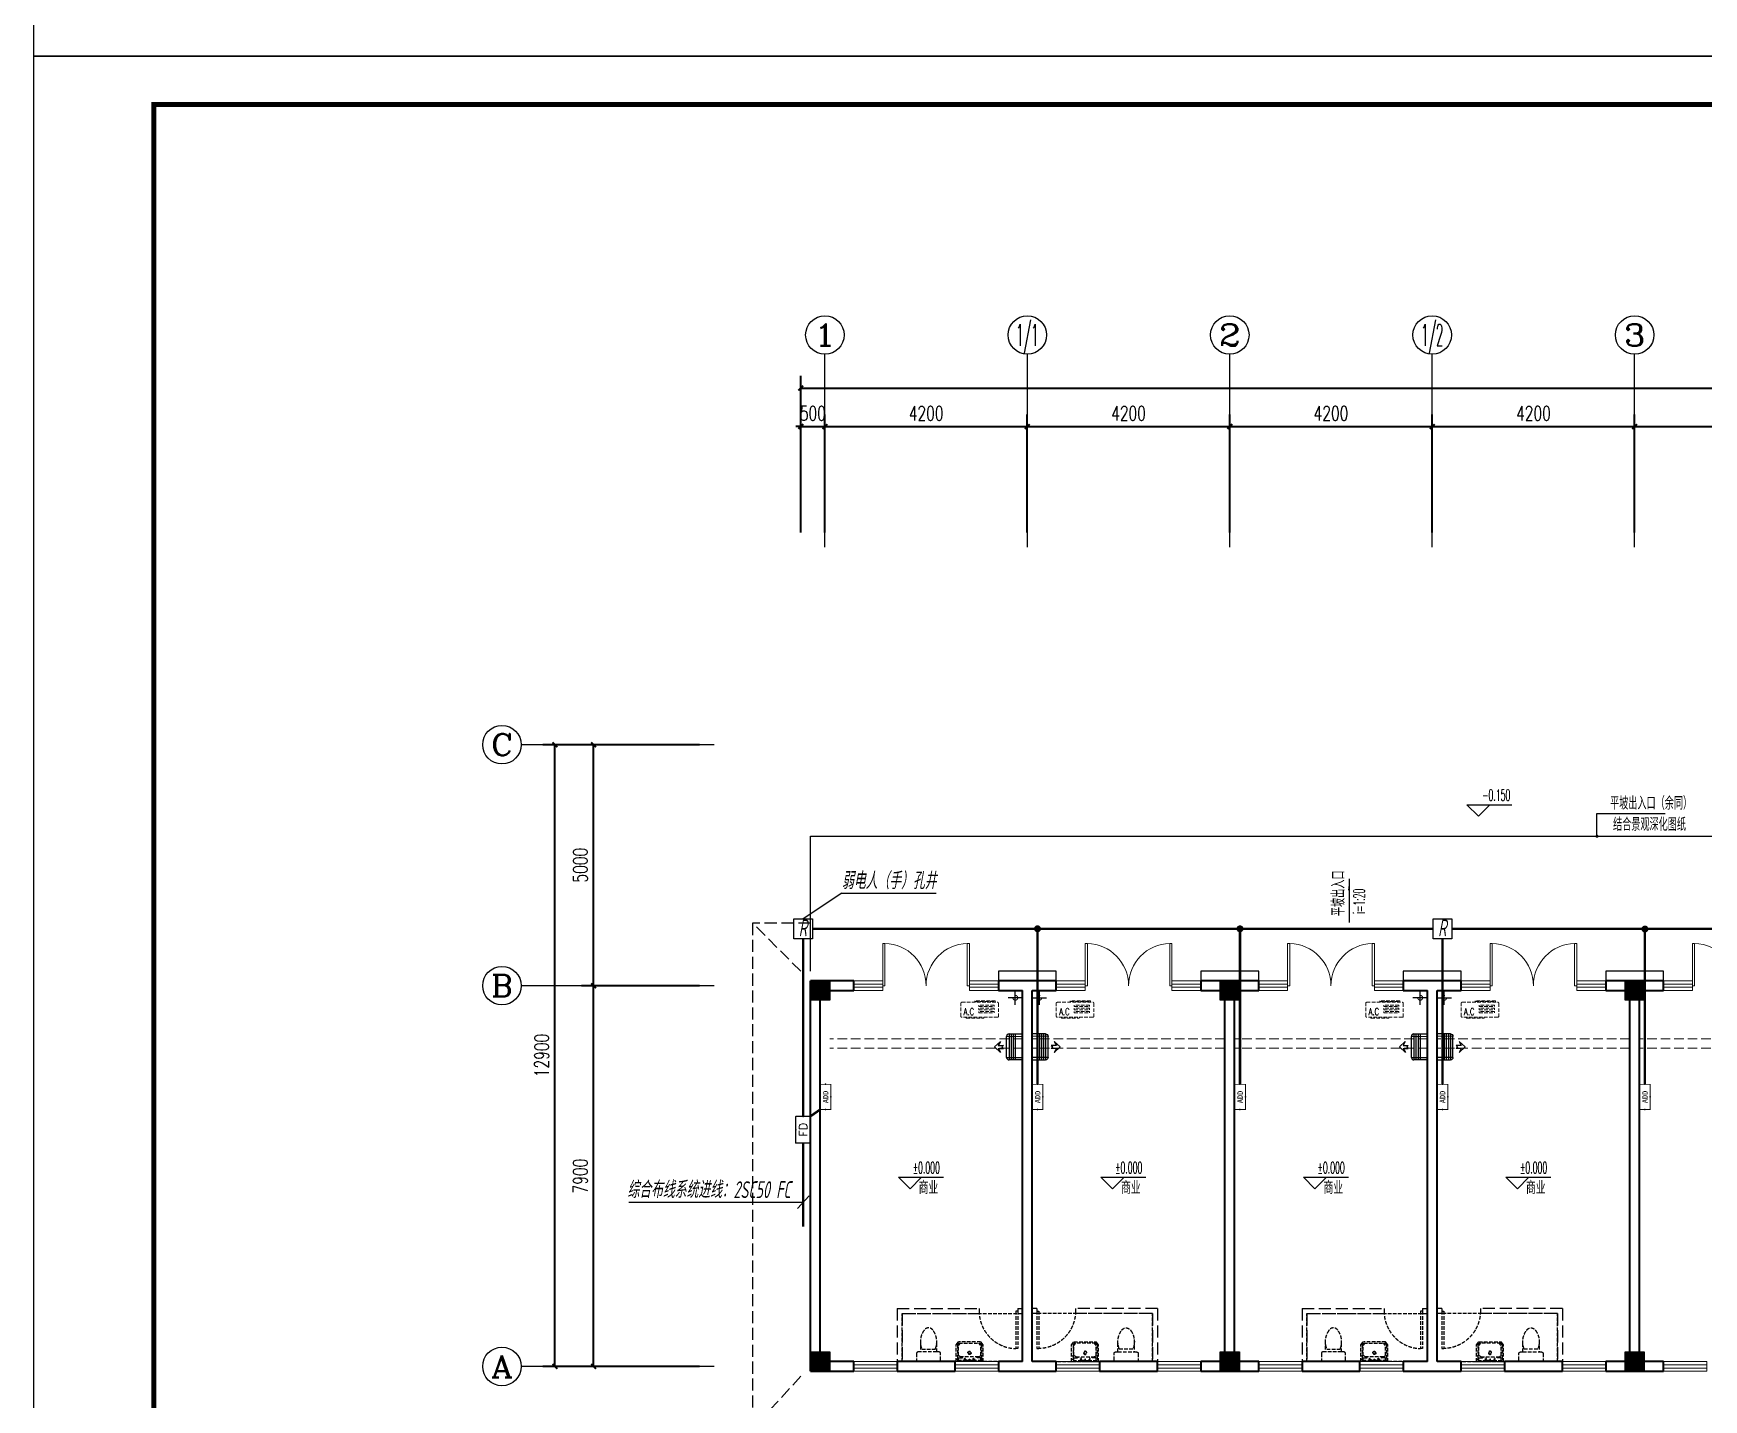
# Model space of a CAD drawing. Extents: x 679383 to 1725648, y -4158549 to 860327.
# Drawn here: x 738895 to 773547, y -2229603 to -2201258 of the extents above; entities that cross this region are included whole.
import ezdxf
from ezdxf.enums import TextEntityAlignment as Align

# ---------------------------------------------------------------- set-up
doc = ezdxf.new("R2010")
doc.units = 0
doc.header["$LTSCALE"] = 1000
doc.header["$MEASUREMENT"] = 0
doc.linetypes.add('__DASH', pattern=[0.35, 0.25, -0.1])
doc.linetypes.add('DASH', pattern=[0.35, 0.25, -0.1])
doc.layers.get('Defpoints').update_dxf_attribs({"color": 8})
for name, color, linetype in [('!!DIM-动力', 7, 'Continuous'), ('!!电气', 1, 'Continuous'), ('00-300mm尺寸保温石材一体板外包', 8, 'Continuous'), ('A-AC', 8, 'Continuous'), ('A-EQPM-MECH', 8, 'Continuous'), ('AXIS', 8, 'Continuous'), ('AXIS_TEXT', 8, 'Continuous'), ('C-AXIS(轴号)', 8, 'Continuous'), ('C-AXIS-T(字)', 8, 'Continuous'), ('DIM-照明', 3, 'Continuous'), ('DIM_ELEV', 8, 'Continuous'), ('DIM_LEAD', 8, 'Continuous'), ('DIM_SYMB', 8, 'Continuous'), ('EQUIP-电视', 3, 'Continuous'), ('EQUIP-箱柜', 3, 'Continuous'), ('PUB_TEXT', 8, 'Continuous'), ('S-COLU-HATCH', 8, 'Continuous'), ('S-COLU-LINE1', 8, 'Continuous'), ('WIRE-控制', 4, 'DASH'), ('卫生间', 8, 'Continuous'), ('图框', 140, 'Continuous'), ('机电标识类', 8, 'Continuous')]:
    doc.layers.add(name, color=color, linetype=linetype)
for name, color, linetype, lineweight in [('WALL', 8, 'Continuous', 40), ('WINDOW', 8, 'Continuous', 15), ('平面-看线', 8, 'Continuous', 15), ('平面-空调预留孔', 8, 'Continuous', 15), ('空调', 8, 'Continuous', 13)]:
    doc.layers.add(name, color=color, linetype=linetype, lineweight=lineweight)
doc.layers.add('审核', color=1, linetype='Continuous', plot=False)
doc.styles.add('_TCH_AXIS', font='COMPLEX', dxfattribs={"bigfont": 'GBCBIG'})
doc.styles.add('_TCH_DIM', font='SIMPLEX.shx', dxfattribs={"width": 0.7, "bigfont": 'GBCBIG.shx'})
doc.styles.add('_TCH_DIM_T3', font='SIMPLEX', dxfattribs={"width": 0.705882, "bigfont": 'GBCBIG'})
doc.styles.add('_TCH_LABEL', font='simhei.ttf')
doc.styles.add('_TEL_DIM', font='SIMPLEX', dxfattribs={"width": 0.8, "height": 3.5, "bigfont": 'HZTXT'})
doc.styles.add('COMPLEX', font='COMPLEX')
doc.styles.add('HZTXT', font='gbeitc.shx', dxfattribs={"width": 0.8, "height": 400, "bigfont": 'hztxt.shx'})
doc.styles.get("Standard").update_dxf_attribs({"font": 'gbenor.shx', "bigfont": 'gbcbig.shx'})
doc.dimstyles.new('_TCH_ARCH&&100', dxfattribs={"dimtxt": 297.5, "dimasz": 100, "dimexe": 250, "dimexo": 300, "dimgap": 126.25, "dimtad": 1, "dimdec": 0, "dimzin": 0, "dimdsep": 46, "dimtxsty": '_TCH_DIM_T3', "dimblk": 'ARCHTICK', "dimcen": 0.09, "dimclrt": 7, "dimazin": 2, "dimtfac": 1, "dimtdec": 0, "dimtix": 1, "dimtmove": 2, "dimatfit": 3, "dimfxl": 1, "dimtolj": 1, "dimtzin": 0, "dimarcsym": 0})

# ---------------------------------------------------------------- blocks, each defined once
blk = doc.blocks.new('jhyrhjytrht')
at = {"layer": '00-300mm尺寸保温石材一体板外包', "ltscale": 3}
blk.add_lwpolyline([(265849, -63775), (264649, -63775), (264649, -63975), (265849, -63975)], close=True, dxfattribs=at)
blk = doc.blocks.new('QER5Y5WE3')
for p, q in [((-194, 188), (-1, 388)), ((72, 389), (-156, 153)), ((360, -17), (-29, 359)), ((389, 14), (0, 389)), ((72, 389), (387, 86)), ((236, 408), (404, 419)), ((326, 383), (236, 408)), ((326, 383), (253, 308)), ((399, 251), (404, 419)), ((194, -188), (-194, 188)), ((292, -73), (-90, 296)), ((321, -43), (-61, 326)), ((387, 86), (159, -151)), ((388, 13), (194, -188)), ((297, 307), (253, 308)), ((299, 264), (297, 307)), ((372, 340), (299, 264)), ((399, 251), (372, 340))]:
    blk.add_line(p, q)
for centre, start, end in [((36, 352), 46.0154, 136.0154), ((351, 49), 316.0154, 46.0154)]:
    blk.add_arc(centre, 51.3, start, end)
blk = doc.blocks.new('GSDFD')
at = {"layer": '机电标识类', "color": 250, "linetype": 'DASH', "ltscale": 400}
for p, q in [((14683726, 6458089), (14684026, 6458089)), ((14683876, 6457939), (14683876, 6458239))]:
    blk.add_line(p, q, dxfattribs=at)
at = {"layer": '空调', "color": 1, "linetype": 'DASH'}
blk.add_circle((14683876, 6458089), 50, dxfattribs=at)
blk = doc.blocks.new('gsergvr')
at = {"layer": '平面-空调预留孔', "linetype": 'DASH', "ltscale": 0.3}
for p, q in [((34075, 17176), (34075, 17166)), ((34085, 17156), (34438, 17156)), ((34448, 17166), (34448, 17176))]:
    blk.add_line(p, q, dxfattribs=at)
blk.add_lwpolyline([(34729, 17176), (33989, 17176, -0.414214), (33969, 17196), (33969, 17466, -0.414214), (33989, 17486), (34729, 17486, -0.414214), (34749, 17466), (34749, 17196, -0.414214)], format="xyb", close=True, dxfattribs=at)
for points in [[(34679, 17515), (34260, 17515), (34260, 17500), (34679, 17500)], [(34658, 17428), (34343, 17428), (34343, 17399), (34658, 17399)], [(34658, 17362), (34343, 17362), (34343, 17333), (34658, 17333)], [(34658, 17296), (34343, 17296), (34343, 17267), (34658, 17267)]]:
    blk.add_lwpolyline(points, close=True, dxfattribs=at)
for centre, start, end in [((34085, 17166), 180, 270), ((34438, 17166), 270, 0)]:
    blk.add_arc(centre, 10, start, end, dxfattribs=at)
at = {"layer": '平面-空调预留孔', "linetype": 'DASH', "ltscale": 0.3, "style": '_TCH_DIM', "width": 0.705882}
blk.add_text('A.C', height=146.9, dxfattribs=at).set_placement((34028, 17216))
blk = doc.blocks.new('1241241')
at = {"layer": '审核', "color": 251, "linetype": '__DASH'}
for p, q in [((1100, 2600), (0, 2600)), ((0, 2500), (0, 2600)), ((1000, 2500), (0, 2500)), ((1000, 2500), (1000, 900)), ((1100, 2600), (1100, 900)), ((1100, 900), (1000, 900)), ((1000, 100), (1000, 100)), ((1100, 100), (1000, 100)), ((1100, 100), (1000, 100)), ((1000, 100), (1000, 0)), ((1100, 100), (1000, 100)), ((1100, 0), (1000, 0)), ((1100, 100), (1100, 100)), ((1100, 100), (1100, 0))]:
    blk.add_line(p, q, dxfattribs=at)
at = {"layer": '审核', "color": 251, "linetype": '__DASH', "ltscale": 0.3}
for p, q in [((0, 2170), (0, 1730)), ((170, 2200), (30, 2200)), ((200, 2119), (200, 2170)), ((200, 1780), (200, 2119)), ((430, 2119), (200, 2119)), ((260, 2089), (260, 1810)), ((200, 1730), (200, 1780)), ((200, 1780), (430, 1780)), ((30, 1700), (170, 1700)), ((0, 1379), (350, 1379)), ((0, 819), (0, 1379)), ((349, 1351), (26, 1351)), ((26, 848), (26, 1351)), ((26, 1331), (79, 1331)), ((26, 1010), (26, 1190)), ((26, 1100), (26, 1010)), ((51, 1379), (51, 1352)), ((79, 1331), (79, 1253)), ((84, 1248), (100, 1248)), ((100, 909), (100, 1289)), ((101, 1291), (127, 1331)), ((123, 1380), (123, 1352)), ((127, 1331), (335, 1331)), ((335, 1331), (381, 1290)), ((381, 1321), (349, 1351)), ((350, 1379), (410, 1329)), ((381, 1321), (381, 878)), ((410, 869), (410, 1329)), ((0, 819), (350, 819)), ((26, 868), (79, 868)), ((349, 848), (26, 848)), ((51, 822), (51, 848)), ((79, 868), (79, 945)), ((84, 950), (100, 950)), ((100, 909), (127, 868)), ((123, 820), (123, 848)), ((127, 868), (335, 868)), ((335, 868), (381, 909)), ((381, 878), (349, 848)), ((350, 819), (410, 869)), ((1100, 900), (1000, 900)), ((270, 100), (270, 140)), ((1050, 140), (270, 140)), ((1050, 100), (270, 100)), ((1100, 100), (1000, 100)), ((1050, 100), (1050, 140))]:
    blk.add_line(p, q, dxfattribs=at)
blk.add_lwpolyline([(1000, 0), (0, 0), (0, 2500), (1000, 2500)], close=True, dxfattribs=at)
for centre, radius in [((44, 1100), 8), ((54, 1190), 15), ((182, 1100), 33.1), ((182, 1100), 24.9), ((56, 1010), 15)]:
    blk.add_circle(centre, radius, dxfattribs=at)
for centre, radius, start, end in [((30, 2170), 30, 90, 180), ((170, 2170), 30, 0, 90), ((413, 1722), 398, 53.3619, 112.5495), ((413, 2177), 398, 247.4505, 306.6381), ((590, 1950), 110, 303.4509, 56.5491), ((30, 1730), 30, 180, 270), ((170, 1730), 30, 270, 0), ((84, 1253), 5, 180, 270), ((105, 1289), 5, 147.2444, 180), ((84, 945), 5, 90, 180), ((1050, 120), 780, 90, 178.5307)]:
    blk.add_arc(centre, radius, start, end, dxfattribs=at)
blk = doc.blocks.new('1243123421321')
at = {"layer": 'S-COLU-HATCH'}
h = blk.add_hatch(color=256, dxfattribs=at)
h.dxf.hatch_style = 1
h.paths.add_polyline_path([(-42600, 8100), (-42200, 8100), (-42200, 7700), (-42600, 7700)])
h = blk.add_hatch(color=256, dxfattribs=at)
h.dxf.hatch_style = 1
h.paths.add_polyline_path([(-34100, 8100), (-33700, 8100), (-33700, 7700), (-34100, 7700)])
h = blk.add_hatch(color=256, dxfattribs=at)
h.dxf.hatch_style = 1
h.paths.add_polyline_path([(-25700, 8100), (-25300, 8100), (-25300, 7700), (-25700, 7700)])
h = blk.add_hatch(color=256, dxfattribs=at)
h.dxf.hatch_style = 1
h.paths.add_polyline_path([(-42600, 400), (-42200, 400), (-42200, 0), (-42600, 0)])
h = blk.add_hatch(color=256, dxfattribs=at)
h.dxf.hatch_style = 1
h.paths.add_polyline_path([(-34100, 400), (-33700, 400), (-33700, 0), (-34100, 0)])
h = blk.add_hatch(color=256, dxfattribs=at)
h.dxf.hatch_style = 1
h.paths.add_polyline_path([(-25700, 400), (-25300, 400), (-25300, 0), (-25700, 0)])
at = {"layer": 'S-COLU-LINE1'}
for points in [[(-42600, 8100), (-42200, 8100), (-42200, 7700), (-42600, 7700)], [(-34100, 8100), (-33700, 8100), (-33700, 7700), (-34100, 7700)], [(-25700, 8100), (-25300, 8100), (-25300, 7700), (-25700, 7700)], [(-42600, 400), (-42200, 400), (-42200, 0), (-42600, 0)], [(-34100, 400), (-33700, 400), (-33700, 0), (-34100, 0)], [(-25700, 400), (-25300, 400), (-25300, 0), (-25700, 0)]]:
    blk.add_lwpolyline(points, close=True, dxfattribs=at)
blk = doc.blocks.new('_ArchTick')
at = {"color": 0, "linetype": 'ByBlock', "const_width": 0.4}
blk.add_lwpolyline([(-0.5, -0.5), (0.5, 0.5)], dxfattribs=at)
blk = doc.blocks.new('*D46')
at = {"layer": 'AXIS', "color": 0, "lineweight": -2, "transparency": 16777216}
for p, q in [((1807172, 1161837), (1807172, 1165087)), ((1849972, 1161837), (1849972, 1165087)), ((1807172, 1164837), (1849972, 1164837))]:
    blk.add_line(p, q, dxfattribs=at)
at = {"layer": 'Defpoints', "color": 0, "transparency": 16777216}
for p in [(1849972, 1164837), (1807172, 1161537), (1849972, 1161537)]:
    blk.add_point(p, dxfattribs=at)
at = {"layer": 'AXIS', "color": 0, "lineweight": -2, "transparency": 16777216, "xscale": 100, "yscale": 100, "zscale": 100, "rotation": 180}
blk.add_blockref('_ArchTick', (1807172, 1164837), dxfattribs=at)
at = {"layer": 'AXIS', "color": 0, "lineweight": -2, "transparency": 16777216, "xscale": 100, "yscale": 100, "zscale": 100}
blk.add_blockref('_ArchTick', (1849972, 1164837), dxfattribs=at)
at = {"layer": 'AXIS', "color": 7, "transparency": 16777216, "insert": (1828572, 1165112), "char_height": 297.5, "attachment_point": 5, "style": '_TCH_DIM_T3'}
blk.add_mtext('\\A1;42800', dxfattribs=at)
blk = doc.blocks.new('*D45')
at = {"layer": 'AXIS', "color": 0, "lineweight": -2, "transparency": 16777216}
for p, q in [((1807172, 1164037), (1807072, 1164037)), ((1807172, 1161837), (1807172, 1164287)), ((1807172, 1164037), (1807672, 1164037)), ((1807672, 1161837), (1807672, 1164287)), ((1807672, 1164037), (1807772, 1164037))]:
    blk.add_line(p, q, dxfattribs=at)
at = {"layer": 'Defpoints', "color": 0, "transparency": 16777216}
for p in [(1807672, 1164037), (1807172, 1161537), (1807672, 1161537)]:
    blk.add_point(p, dxfattribs=at)
at = {"layer": 'AXIS', "color": 0, "lineweight": -2, "transparency": 16777216, "xscale": 100, "yscale": 100, "zscale": 100}
blk.add_blockref('_ArchTick', (1807172, 1164037), dxfattribs=at)
at = {"layer": 'AXIS', "color": 0, "lineweight": -2, "transparency": 16777216, "xscale": 100, "yscale": 100, "zscale": 100, "rotation": 180}
blk.add_blockref('_ArchTick', (1807672, 1164037), dxfattribs=at)
at = {"layer": 'AXIS', "color": 7, "transparency": 16777216, "insert": (1807422, 1164312), "char_height": 297.5, "attachment_point": 5, "style": '_TCH_DIM_T3'}
blk.add_mtext('\\A1;500', dxfattribs=at)
blk = doc.blocks.new('*D44')
at = {"layer": 'AXIS', "color": 0, "lineweight": -2, "transparency": 16777216}
for p, q in [((1807672, 1161837), (1807672, 1164287)), ((1807672, 1164037), (1811872, 1164037)), ((1811872, 1161837), (1811872, 1164287))]:
    blk.add_line(p, q, dxfattribs=at)
at = {"layer": 'Defpoints', "color": 0, "transparency": 16777216}
for p in [(1811872, 1164037), (1807672, 1161537), (1811872, 1161537)]:
    blk.add_point(p, dxfattribs=at)
at = {"layer": 'AXIS', "color": 0, "lineweight": -2, "transparency": 16777216, "xscale": 100, "yscale": 100, "zscale": 100, "rotation": 180}
blk.add_blockref('_ArchTick', (1807672, 1164037), dxfattribs=at)
at = {"layer": 'AXIS', "color": 0, "lineweight": -2, "transparency": 16777216, "xscale": 100, "yscale": 100, "zscale": 100}
blk.add_blockref('_ArchTick', (1811872, 1164037), dxfattribs=at)
at = {"layer": 'AXIS', "color": 7, "transparency": 16777216, "insert": (1809772, 1164312), "char_height": 297.5, "attachment_point": 5, "style": '_TCH_DIM_T3'}
blk.add_mtext('\\A1;4200', dxfattribs=at)
blk = doc.blocks.new('*D43')
at = {"layer": 'AXIS', "color": 0, "lineweight": -2, "transparency": 16777216}
for p, q in [((1811872, 1161837), (1811872, 1164287)), ((1811872, 1164037), (1816072, 1164037)), ((1816072, 1161837), (1816072, 1164287))]:
    blk.add_line(p, q, dxfattribs=at)
at = {"layer": 'Defpoints', "color": 0, "transparency": 16777216}
for p in [(1816072, 1164037), (1811872, 1161537), (1816072, 1161537)]:
    blk.add_point(p, dxfattribs=at)
at = {"layer": 'AXIS', "color": 0, "lineweight": -2, "transparency": 16777216, "xscale": 100, "yscale": 100, "zscale": 100, "rotation": 180}
blk.add_blockref('_ArchTick', (1811872, 1164037), dxfattribs=at)
at = {"layer": 'AXIS', "color": 0, "lineweight": -2, "transparency": 16777216, "xscale": 100, "yscale": 100, "zscale": 100}
blk.add_blockref('_ArchTick', (1816072, 1164037), dxfattribs=at)
at = {"layer": 'AXIS', "color": 7, "transparency": 16777216, "insert": (1813972, 1164312), "char_height": 297.5, "attachment_point": 5, "style": '_TCH_DIM_T3'}
blk.add_mtext('\\A1;4200', dxfattribs=at)
blk = doc.blocks.new('*D42')
at = {"layer": 'AXIS', "color": 0, "lineweight": -2, "transparency": 16777216}
for p, q in [((1816072, 1161837), (1816072, 1164287)), ((1816072, 1164037), (1820272, 1164037)), ((1820272, 1161837), (1820272, 1164287))]:
    blk.add_line(p, q, dxfattribs=at)
at = {"layer": 'Defpoints', "color": 0, "transparency": 16777216}
for p in [(1820272, 1164037), (1816072, 1161537), (1820272, 1161537)]:
    blk.add_point(p, dxfattribs=at)
at = {"layer": 'AXIS', "color": 0, "lineweight": -2, "transparency": 16777216, "xscale": 100, "yscale": 100, "zscale": 100, "rotation": 180}
blk.add_blockref('_ArchTick', (1816072, 1164037), dxfattribs=at)
at = {"layer": 'AXIS', "color": 0, "lineweight": -2, "transparency": 16777216, "xscale": 100, "yscale": 100, "zscale": 100}
blk.add_blockref('_ArchTick', (1820272, 1164037), dxfattribs=at)
at = {"layer": 'AXIS', "color": 7, "transparency": 16777216, "insert": (1818172, 1164312), "char_height": 297.5, "attachment_point": 5, "style": '_TCH_DIM_T3'}
blk.add_mtext('\\A1;4200', dxfattribs=at)
blk = doc.blocks.new('*D41')
at = {"layer": 'AXIS', "color": 0, "lineweight": -2, "transparency": 16777216}
for p, q in [((1820272, 1161837), (1820272, 1164287)), ((1820272, 1164037), (1824472, 1164037)), ((1824472, 1161837), (1824472, 1164287))]:
    blk.add_line(p, q, dxfattribs=at)
at = {"layer": 'Defpoints', "color": 0, "transparency": 16777216}
for p in [(1824472, 1164037), (1820272, 1161537), (1824472, 1161537)]:
    blk.add_point(p, dxfattribs=at)
at = {"layer": 'AXIS', "color": 0, "lineweight": -2, "transparency": 16777216, "xscale": 100, "yscale": 100, "zscale": 100, "rotation": 180}
blk.add_blockref('_ArchTick', (1820272, 1164037), dxfattribs=at)
at = {"layer": 'AXIS', "color": 0, "lineweight": -2, "transparency": 16777216, "xscale": 100, "yscale": 100, "zscale": 100}
blk.add_blockref('_ArchTick', (1824472, 1164037), dxfattribs=at)
at = {"layer": 'AXIS', "color": 7, "transparency": 16777216, "insert": (1822372, 1164312), "char_height": 297.5, "attachment_point": 5, "style": '_TCH_DIM_T3'}
blk.add_mtext('\\A1;4200', dxfattribs=at)
blk = doc.blocks.new('*D40')
at = {"layer": 'AXIS', "color": 0, "lineweight": -2, "transparency": 16777216}
for p, q in [((1824472, 1161837), (1824472, 1164287)), ((1824472, 1164037), (1828672, 1164037)), ((1828672, 1161837), (1828672, 1164287))]:
    blk.add_line(p, q, dxfattribs=at)
at = {"layer": 'Defpoints', "color": 0, "transparency": 16777216}
for p in [(1828672, 1164037), (1824472, 1161537), (1828672, 1161537)]:
    blk.add_point(p, dxfattribs=at)
at = {"layer": 'AXIS', "color": 0, "lineweight": -2, "transparency": 16777216, "xscale": 100, "yscale": 100, "zscale": 100, "rotation": 180}
blk.add_blockref('_ArchTick', (1824472, 1164037), dxfattribs=at)
at = {"layer": 'AXIS', "color": 0, "lineweight": -2, "transparency": 16777216, "xscale": 100, "yscale": 100, "zscale": 100}
blk.add_blockref('_ArchTick', (1828672, 1164037), dxfattribs=at)
at = {"layer": 'AXIS', "color": 7, "transparency": 16777216, "insert": (1826572, 1164312), "char_height": 297.5, "attachment_point": 5, "style": '_TCH_DIM_T3'}
blk.add_mtext('\\A1;4200', dxfattribs=at)
blk = doc.blocks.new('*D17')
at = {"layer": 'AXIS', "color": 0, "lineweight": -2, "transparency": 16777216}
for p, q in [((1805072, 1157437), (1801822, 1157437)), ((1802072, 1144537), (1802072, 1157437)), ((1805072, 1144537), (1801822, 1144537))]:
    blk.add_line(p, q, dxfattribs=at)
at = {"layer": 'Defpoints', "color": 0, "transparency": 16777216}
for p in [(1802072, 1157437), (1805372, 1157437), (1805372, 1144537)]:
    blk.add_point(p, dxfattribs=at)
at = {"layer": 'AXIS', "color": 0, "lineweight": -2, "transparency": 16777216, "xscale": 100, "yscale": 100, "zscale": 100}
for p, rotation in [((1802072, 1157437), 90), ((1802072, 1144537), 270)]:
    blk.add_blockref('_ArchTick', p, dxfattribs=dict(at, rotation=rotation))
at = {"layer": 'AXIS', "color": 7, "transparency": 16777216, "insert": (1801797, 1150987), "char_height": 297.5, "attachment_point": 5, "rotation": 90, "style": '_TCH_DIM_T3'}
blk.add_mtext('\\A1;12900', dxfattribs=at)
blk = doc.blocks.new('*D16')
at = {"layer": 'AXIS', "color": 0, "lineweight": -2, "transparency": 16777216}
for p, q in [((1805072, 1157437), (1802622, 1157437)), ((1802872, 1152437), (1802872, 1157437)), ((1805072, 1152437), (1802622, 1152437))]:
    blk.add_line(p, q, dxfattribs=at)
at = {"layer": 'Defpoints', "color": 0, "transparency": 16777216}
for p in [(1802872, 1157437), (1805372, 1157437), (1805372, 1152437)]:
    blk.add_point(p, dxfattribs=at)
at = {"layer": 'AXIS', "color": 0, "lineweight": -2, "transparency": 16777216, "xscale": 100, "yscale": 100, "zscale": 100}
for p, rotation in [((1802872, 1157437), 90), ((1802872, 1152437), 270)]:
    blk.add_blockref('_ArchTick', p, dxfattribs=dict(at, rotation=rotation))
at = {"layer": 'AXIS', "color": 7, "transparency": 16777216, "insert": (1802597, 1154937), "char_height": 297.5, "attachment_point": 5, "rotation": 90, "style": '_TCH_DIM_T3'}
blk.add_mtext('\\A1;5000', dxfattribs=at)
blk = doc.blocks.new('*D15')
at = {"layer": 'AXIS', "color": 0, "lineweight": -2, "transparency": 16777216}
for p, q in [((1805072, 1152437), (1802622, 1152437)), ((1802872, 1144537), (1802872, 1152437)), ((1805072, 1144537), (1802622, 1144537))]:
    blk.add_line(p, q, dxfattribs=at)
at = {"layer": 'Defpoints', "color": 0, "transparency": 16777216}
for p in [(1802872, 1152437), (1805372, 1152437), (1805372, 1144537)]:
    blk.add_point(p, dxfattribs=at)
at = {"layer": 'AXIS', "color": 0, "lineweight": -2, "transparency": 16777216, "xscale": 100, "yscale": 100, "zscale": 100}
for p, rotation in [((1802872, 1152437), 90), ((1802872, 1144537), 270)]:
    blk.add_blockref('_ArchTick', p, dxfattribs=dict(at, rotation=rotation))
at = {"layer": 'AXIS', "color": 7, "transparency": 16777216, "insert": (1802597, 1148487), "char_height": 297.5, "attachment_point": 5, "rotation": 90, "style": '_TCH_DIM_T3'}
blk.add_mtext('\\A1;7900', dxfattribs=at)
blk = doc.blocks.new('$DorLib2D$00000002')
for p, q in [((-0.5, 0), (-0.5, 0.4875)), ((-0.475, 0.4875), (-0.5, 0.4875)), ((-0.475, 0), (-0.475, 0.4875)), ((0.475, 0), (0.475, 0.4875)), ((0.475, 0.4875), (0.5, 0.4875)), ((0.5, 0), (0.5, 0.4875)), ((-0.5, 0), (-0.475, 0)), ((0.5, 0), (0.475, 0))]:
    blk.add_line(p, q)
at = {"lineweight": 13}
for centre, start, end in [((-0.4875, 0), 0, 88.53072), ((0.4875, 0), 91.46928, 180)]:
    blk.add_arc(centre, 0.4875, start, end, dxfattribs=at)
blk = doc.blocks.new('$WINLIB2D$00000001')
at = {"color": 0}
for points in [[(-0.5, 0.5), (-0.5, -0.5)], [(-0.5, 0.5), (0.5, 0.5)], [(0.5, -0.5), (0.5, 0.5)], [(0.5, 0.167), (-0.5, 0.167)], [(0.5, -0.167), (-0.5, -0.167)], [(-0.5, -0.5), (0.5, -0.5)]]:
    blk.add_lwpolyline(points, dxfattribs=at)
blk = doc.blocks.new('_AXISO')
blk.add_circle((0, 0), 0.5)
at = {"layer": 'AXIS_TEXT', "style": 'COMPLEX', "width": 1.041667}
blk.add_attdef('A', text='', height=0.56, dxfattribs=at).set_placement((-0.25, -0.28), (0.25, -0.28), align=Align.FIT)
blk = doc.blocks.new('$equip$00003033')
for p, q in [((0.65, 0.7), (-0.65, 0.7)), ((-0.65, 0.7), (-0.65, 0)), ((-0.65, 0), (0.65, 0)), ((0.65, 0.7), (0.65, 0))]:
    blk.add_line(p, q)
at = {"const_width": 0.05}
blk.add_lwpolyline([(-0.65, 0.7), (-0.65, 0), (0.65, 0), (0.65, 0.7), (-0.65, 0.7), (-0.65, 0)], dxfattribs=at)
for p in [(-0.65, 0.35), (0, 0.7), (0, 0), (0.65, 0.35)]:
    blk.add_point(p)
at = {"color": 7, "style": '_TEL_DIM'}
blk.add_attdef('$TEXT$', text='', height=0.4, dxfattribs=at).set_placement((0, 0.35), align=Align.MIDDLE_CENTER)
at = {"color": 7, "style": '_TEL_DIM', "flags": 1}
for tag in ['A', 'REMARK']:
    blk.add_attdef(tag, text='', height=0.00002, dxfattribs=at).set_placement((0, 0), align=Align.MIDDLE_CENTER)
blk = doc.blocks.new('SDFSDFSA')
at = {"layer": '!!DIM-动力'}
blk.add_lwpolyline([(1949261, 552834), (1949647, 552803), (1949614, 552393), (1949228, 552424)], close=True, dxfattribs=at)
at = {"layer": 'DIM-照明', "style": 'HZTXT', "width": 0.7}
blk.add_text('R', height=350, rotation=355.0634, dxfattribs=at).set_placement((1949335, 552466, 960))
blk = doc.blocks.new('$equip_U$00000380(Hz-PC)')
at = {"const_width": 0.06}
blk.add_lwpolyline([(-0.82, 0.7), (0.82, 0.7), (0.82, 0), (-0.82, 0)], close=True, dxfattribs=at)
for p in [(-0.82, 0.35), (0, 0.7), (0, 0), (0.82, 0.35)]:
    blk.add_point(p)
at = {"color": 7, "style": '_TCH_LABEL'}
blk.add_attdef('$TEXT$', text='', height=0.36, dxfattribs=at).set_placement((0, 0.34), align=Align.MIDDLE_CENTER)
at = {"color": 7, "style": '_TEL_DIM', "flags": 1}
blk.add_attdef('A', text='', height=0.00002, dxfattribs=at).set_placement((0, 0), align=Align.MIDDLE_CENTER)
blk = doc.blocks.new('SADFASDGHH')
at = {"layer": 'DIM_SYMB'}
blk.add_hatch(color=8, dxfattribs=at).paths.add_polyline_path([(1818556.9, 1154657), (1818556.9, 1154417), (1818524.9, 1154417)])
at = {"layer": '00-300mm尺寸保温石材一体板外包', "color": 8, "ltscale": 3, "const_width": 0.001}
for points in [[(1808272.2, 1152536.9), (1808272.2, 1152736.9), (1807172.2, 1152736.9), (1807172.2, 1151536.9), (1807372.2, 1151536.9)], [(1807272.2, 1145536.9), (1807272.2, 1151536.9)], [(1808272.2, 1144436.9), (1808272.2, 1144336.9), (1807172.2, 1144336.9), (1807172.2, 1145536.9), (1807372.2, 1145536.9)], [(1809172.2, 1144436.9), (1809172.2, 1144336.9), (1810372.2, 1144336.9), (1810372.2, 1144436.9)], [(1811272.2, 1144436.9), (1811272.2, 1144336.9), (1812472.2, 1144336.9), (1812472.2, 1144436.9)], [(1813372.2, 1144436.9), (1813372.2, 1144336.9), (1814572.2, 1144336.9), (1814572.2, 1144436.9)], [(1815472.2, 1144436.9), (1815472.2, 1144336.9), (1816672.2, 1144336.9), (1816672.2, 1144436.9)], [(1817572.2, 1144436.9), (1817572.2, 1144336.9), (1818772.2, 1144336.9), (1818772.2, 1144436.9)], [(1819672.2, 1144436.9), (1819672.2, 1144336.9), (1820872.2, 1144336.9), (1820872.2, 1144436.9)], [(1821772.2, 1144436.9), (1821772.2, 1144336.9), (1822972.2, 1144336.9), (1822972.2, 1144436.9)], [(1823872.2, 1144436.9), (1823872.2, 1144336.9), (1825072.2, 1144336.9), (1825072.2, 1144436.9)]]:
    blk.add_lwpolyline(points, dxfattribs=at)
at = {"layer": 'A-EQPM-MECH', "color": 8}
blk.add_lwpolyline([(1807372.2, 1152736.9), (1807372.2, 1155536.9), (1829572.2, 1155536.9), (1829572.2, 1160536.9), (1849972.2, 1160536.9), (1849972.2, 1157736.9)], dxfattribs=at)
at = {"layer": 'C-AXIS(轴号)', "color": 8}
for p, q in [((1807672.2, 1161536.9), (1807672.2, 1165536.9)), ((1811872.2, 1161536.9), (1811872.2, 1165536.9)), ((1816072.2, 1161536.9), (1816072.2, 1165536.9)), ((1820272.2, 1161536.9), (1820272.2, 1165536.9)), ((1824472.2, 1161536.9), (1824472.2, 1165536.9)), ((1805372.2, 1157436.9), (1801372.2, 1157436.9)), ((1805372.2, 1152436.9), (1801372.2, 1152436.9)), ((1805372.2, 1144536.9), (1801372.2, 1144536.9))]:
    blk.add_line(p, q, dxfattribs=at)
at = {"layer": 'DIM_ELEV', "color": 8}
for p, q in [((1821230.8, 1155950.9), (1820990.8, 1156190.9)), ((1820990.8, 1156190.9), (1821926.1, 1156190.9)), ((1821230.8, 1155950.9), (1821470.8, 1156190.9)), ((1809438.5, 1148222.6), (1809198.5, 1148462.6)), ((1809198.5, 1148462.6), (1810133.8, 1148462.6)), ((1809438.5, 1148222.6), (1809678.5, 1148462.6)), ((1813638.5, 1148222.6), (1813398.5, 1148462.6)), ((1813398.5, 1148462.6), (1814333.8, 1148462.6)), ((1813638.5, 1148222.6), (1813878.5, 1148462.6)), ((1817838.5, 1148222.6), (1817598.5, 1148462.6)), ((1817598.5, 1148462.6), (1818533.8, 1148462.6)), ((1817838.5, 1148222.6), (1818078.5, 1148462.6)), ((1822038.5, 1148222.6), (1821798.5, 1148462.6)), ((1821798.5, 1148462.6), (1822733.8, 1148462.6)), ((1822038.5, 1148222.6), (1822278.5, 1148462.6))]:
    blk.add_line(p, q, dxfattribs=at)
at = {"layer": 'DIM_LEAD', "color": 8}
for p, q in [((1823689.6, 1155536.9), (1823689.6, 1156009)), ((1823689.6, 1155536.9), (1823689.6, 1156009)), ((1823689.6, 1155536.9), (1823689.6, 1156009)), ((1823689.6, 1155536.9), (1823689.6, 1156009)), ((1823689.6, 1156009), (1825102.5, 1156009))]:
    blk.add_line(p, q, dxfattribs=at)
at = {"layer": 'DIM_LEAD', "color": 8, "const_width": 32}
blk.add_lwpolyline([(1823689.6, 1155520.9, 1), (1823689.6, 1155552.9, 1)], format="xyb", close=True, dxfattribs=at)
blk.add_lwpolyline([(1823689.6, 1155520.9, 1), (1823689.6, 1155552.9, 1)], format="xyb", close=True, dxfattribs=at)
blk.add_lwpolyline([(1823689.6, 1155520.9, 1), (1823689.6, 1155552.9, 1)], format="xyb", close=True, dxfattribs=at)
blk.add_lwpolyline([(1823689.6, 1155520.9, 1), (1823689.6, 1155552.9, 1)], format="xyb", close=True, dxfattribs=at)
at = {"layer": 'DIM_SYMB', "color": 8}
blk.add_lwpolyline([(1818556.9, 1153748.8), (1818556.9, 1154657)], dxfattribs=at)
at = {"layer": 'WALL', "color": 8}
for p, q in [((1807372.2, 1144436.9), (1807372.2, 1152536.9)), ((1808272.2, 1152536.9), (1807372.2, 1152536.9)), ((1808272.2, 1152336.9), (1808272.2, 1152536.9)), ((1811872.2, 1152536.9), (1811272.2, 1152536.9)), ((1811272.2, 1152536.9), (1811272.2, 1152336.9)), ((1812472.2, 1152536.9), (1811872.2, 1152536.9)), ((1812472.2, 1152336.9), (1812472.2, 1152536.9)), ((1816072.2, 1152536.9), (1815472.2, 1152536.9)), ((1815472.2, 1152536.9), (1815472.2, 1152336.9)), ((1816672.2, 1152536.9), (1816072.2, 1152536.9)), ((1816672.2, 1152336.9), (1816672.2, 1152536.9)), ((1820272.2, 1152536.9), (1819672.2, 1152536.9)), ((1819672.2, 1152536.9), (1819672.2, 1152336.9)), ((1820872.2, 1152536.9), (1820272.2, 1152536.9)), ((1820872.2, 1152336.9), (1820872.2, 1152536.9)), ((1824472.2, 1152536.9), (1823872.2, 1152536.9)), ((1823872.2, 1152536.9), (1823872.2, 1152336.9)), ((1825072.2, 1152536.9), (1824472.2, 1152536.9)), ((1825072.2, 1152336.9), (1825072.2, 1152536.9)), ((1807572.2, 1144636.9), (1807572.2, 1152336.9)), ((1807572.2, 1152336.9), (1808272.2, 1152336.9)), ((1811272.2, 1152336.9), (1811772.2, 1152336.9)), ((1811772.2, 1144636.9), (1811772.2, 1152336.9)), ((1811972.2, 1144636.9), (1811972.2, 1152336.9)), ((1811972.2, 1152336.9), (1812472.2, 1152336.9)), ((1815472.2, 1152336.9), (1815972.2, 1152336.9)), ((1815972.2, 1144636.9), (1815972.2, 1152336.9)), ((1816172.2, 1144636.9), (1816172.2, 1152336.9)), ((1816172.2, 1152336.9), (1816672.2, 1152336.9)), ((1819672.2, 1152336.9), (1820172.2, 1152336.9)), ((1820172.2, 1144636.9), (1820172.2, 1152336.9)), ((1820372.2, 1144636.9), (1820372.2, 1152336.9)), ((1820372.2, 1152336.9), (1820872.2, 1152336.9)), ((1823872.2, 1152336.9), (1824372.2, 1152336.9)), ((1824372.2, 1144636.9), (1824372.2, 1152336.9)), ((1824572.2, 1144636.9), (1824572.2, 1152336.9)), ((1824572.2, 1152336.9), (1825072.2, 1152336.9)), ((1808272.2, 1144636.9), (1807572.2, 1144636.9)), ((1808272.2, 1144436.9), (1808272.2, 1144636.9)), ((1810372.2, 1144636.9), (1809172.2, 1144636.9)), ((1809172.2, 1144636.9), (1809172.2, 1144436.9)), ((1810372.2, 1144436.9), (1810372.2, 1144636.9)), ((1811772.2, 1144636.9), (1811272.2, 1144636.9)), ((1811272.2, 1144636.9), (1811272.2, 1144436.9)), ((1812472.2, 1144636.9), (1811972.2, 1144636.9)), ((1812472.2, 1144436.9), (1812472.2, 1144636.9)), ((1814572.2, 1144636.9), (1813372.2, 1144636.9)), ((1813372.2, 1144636.9), (1813372.2, 1144436.9)), ((1814572.2, 1144436.9), (1814572.2, 1144636.9)), ((1815972.2, 1144636.9), (1815472.2, 1144636.9)), ((1815472.2, 1144636.9), (1815472.2, 1144436.9)), ((1816672.2, 1144636.9), (1816172.2, 1144636.9)), ((1816672.2, 1144436.9), (1816672.2, 1144636.9)), ((1818772.2, 1144636.9), (1817572.2, 1144636.9)), ((1817572.2, 1144636.9), (1817572.2, 1144436.9)), ((1818772.2, 1144436.9), (1818772.2, 1144636.9)), ((1820172.2, 1144636.9), (1819672.2, 1144636.9)), ((1819672.2, 1144636.9), (1819672.2, 1144436.9)), ((1820872.2, 1144636.9), (1820372.2, 1144636.9)), ((1820872.2, 1144436.9), (1820872.2, 1144636.9)), ((1822972.2, 1144636.9), (1821772.2, 1144636.9)), ((1821772.2, 1144636.9), (1821772.2, 1144436.9)), ((1822972.2, 1144436.9), (1822972.2, 1144636.9)), ((1824372.2, 1144636.9), (1823872.2, 1144636.9)), ((1823872.2, 1144636.9), (1823872.2, 1144436.9)), ((1825072.2, 1144636.9), (1824572.2, 1144636.9)), ((1825072.2, 1144436.9), (1825072.2, 1144636.9)), ((1807372.2, 1144436.9), (1808272.2, 1144436.9)), ((1809172.2, 1144436.9), (1810372.2, 1144436.9)), ((1811272.2, 1144436.9), (1811872.2, 1144436.9)), ((1811872.2, 1144436.9), (1812472.2, 1144436.9)), ((1813372.2, 1144436.9), (1814572.2, 1144436.9)), ((1815472.2, 1144436.9), (1816072.2, 1144436.9)), ((1816072.2, 1144436.9), (1816672.2, 1144436.9)), ((1817572.2, 1144436.9), (1818772.2, 1144436.9)), ((1819672.2, 1144436.9), (1820272.2, 1144436.9)), ((1820272.2, 1144436.9), (1820872.2, 1144436.9)), ((1821772.2, 1144436.9), (1822972.2, 1144436.9)), ((1823872.2, 1144436.9), (1824472.2, 1144436.9)), ((1824472.2, 1144436.9), (1825072.2, 1144436.9))]:
    blk.add_line(p, q, dxfattribs=at)
at = {"layer": '卫生间', "color": 8, "linetype": 'DASH'}
for points in [[(1807372.2, 1153736.9), (1806172.2, 1153736.9), (1806172.2, 1143236.9), (1851172.2, 1143236.9), (1851172.2, 1158736.9), (1849972.2, 1158736.9)], [(1807172.2, 1152736.9), (1806172.2, 1153736.9)], [(1807172.2, 1144336.9), (1806172.2, 1143236.9)]]:
    blk.add_lwpolyline(points, dxfattribs=at)
at = {"layer": '平面-看线', "color": 8, "linetype": 'DASH', "ltscale": 0.8}
for points in [[(1811772.2, 1151337.4), (1807772.2, 1151337.4)], [(1811772.2, 1151137.4), (1807772.2, 1151137.4)], [(1815972.2, 1151337.4), (1811972.2, 1151337.4)], [(1815972.2, 1151137.4), (1811972.2, 1151137.4)], [(1820172.2, 1151337.4), (1816172.2, 1151337.4)], [(1820172.2, 1151137.4), (1816172.2, 1151137.4)], [(1824372.2, 1151337.4), (1820372.2, 1151337.4)], [(1824372.2, 1151137.4), (1820372.2, 1151137.4)], [(1828572.2, 1151337.4), (1824572.2, 1151337.4)], [(1828572.2, 1151137.4), (1824572.2, 1151137.4)]]:
    blk.add_lwpolyline(points, dxfattribs=at)
at = {"color": 8, "xscale": -1}
for p in [(16495498.9, -5305903), (16503898.9, -5305903)]:
    blk.add_blockref('GSDFD', p, dxfattribs=at)
at = {"color": 8}
for p in [(-12871754.4, -5305903), (-12863354.4, -5305903)]:
    blk.add_blockref('GSDFD', p, dxfattribs=at)
at = {"color": 8, "rotation": 90}
for p in [(1811772.2, 1144636.9), (1820172.2, 1144636.9)]:
    blk.add_blockref('1241241', p, dxfattribs=at)
at = {"color": 8, "xscale": -1, "rotation": 269.9999999999409}
for p in [(1811972.2, 1144636.9), (1820372.2, 1144636.9)]:
    blk.add_blockref('1241241', p, dxfattribs=at)
at = {"layer": '00-300mm尺寸保温石材一体板外包', "color": 8}
for p in [(1546623.5, 1216512.1), (1550823.5, 1216512.1), (1555023.5, 1216512.1), (1559223.5, 1216512.1)]:
    blk.add_blockref('jhyrhjytrht', p, dxfattribs=at)
at = {"layer": 'A-AC', "color": 8, "linetype": 'ByBlock', "rotation": 133.9846063388433}
for p in [(1811772.2, 1151166.9), (1820172.2, 1151166.9)]:
    blk.add_blockref('QER5Y5WE3', p, dxfattribs=at)
at = {"layer": 'A-AC', "color": 8, "linetype": 'ByBlock', "xscale": -1, "rotation": 226.0153936611567}
for p in [(1811972.2, 1151166.9), (1820372.2, 1151166.9)]:
    blk.add_blockref('QER5Y5WE3', p, dxfattribs=at)
at = {"layer": 'C-AXIS(轴号)', "color": 8}
ref = blk.add_blockref('_AXISO', (1807672.2, 1165936.9), dxfattribs=dict(at, xscale=800, yscale=800, zscale=800))
ref.add_attrib('A', '1', dxfattribs={"layer": 'C-AXIS-T(字)', "height": 452.5, "style": '_TCH_AXIS', "width": 2.333333}).set_placement((1807446, 1165710.6), (1807898.5, 1165710.6), align=Align.FIT)
ref = blk.add_blockref('_AXISO', (1811872.2, 1165936.9), dxfattribs=dict(at, xscale=800, yscale=800, zscale=800))
ref.add_attrib('A', '1/1', dxfattribs={"layer": 'C-AXIS-T(字)', "height": 452.55, "style": '_TCH_AXIS', "width": 0.456522}).set_placement((1811646, 1165710.6), (1812098.5, 1165710.6), align=Align.FIT)
ref = blk.add_blockref('_AXISO', (1816072.2, 1165936.9), dxfattribs=dict(at, xscale=800, yscale=800, zscale=800))
ref.add_attrib('A', '2', dxfattribs={"layer": 'C-AXIS-T(字)', "height": 452.5, "style": '_TCH_AXIS', "width": 1.5}).set_placement((1815846, 1165710.6), (1816298.5, 1165710.6), align=Align.FIT)
ref = blk.add_blockref('_AXISO', (1820272.2, 1165936.9), dxfattribs=dict(at, xscale=800, yscale=800, zscale=800))
ref.add_attrib('A', '1/2', dxfattribs={"layer": 'C-AXIS-T(字)', "height": 452.55, "style": '_TCH_AXIS', "width": 0.411765}).set_placement((1820046, 1165710.6), (1820498.5, 1165710.6), align=Align.FIT)
ref = blk.add_blockref('_AXISO', (1824472.2, 1165936.9), dxfattribs=dict(at, xscale=800, yscale=800, zscale=800))
ref.add_attrib('A', '3', dxfattribs={"layer": 'C-AXIS-T(字)', "height": 452.5, "style": '_TCH_AXIS', "width": 1.5}).set_placement((1824246, 1165710.6), (1824698.5, 1165710.6), align=Align.FIT)
ref = blk.add_blockref('_AXISO', (1800972.2, 1157436.9), dxfattribs=dict(at, xscale=800, yscale=800, zscale=800))
ref.add_attrib('A', 'C', dxfattribs={"layer": 'C-AXIS-T(字)', "height": 452.5, "style": '_TCH_AXIS', "width": 1.4}).set_placement((1800746, 1157210.6), (1801198.5, 1157210.6), align=Align.FIT)
ref = blk.add_blockref('_AXISO', (1800972.2, 1152436.9), dxfattribs=dict(at, xscale=800, yscale=800, zscale=800))
ref.add_attrib('A', 'B', dxfattribs={"layer": 'C-AXIS-T(字)', "height": 452.5, "style": '_TCH_AXIS', "width": 1.235294}).set_placement((1800746, 1152210.6), (1801198.5, 1152210.6), align=Align.FIT)
ref = blk.add_blockref('_AXISO', (1800972.2, 1144536.9), dxfattribs=dict(at, xscale=800, yscale=800, zscale=800))
ref.add_attrib('A', 'A', dxfattribs={"layer": 'C-AXIS-T(字)', "height": 452.5, "style": '_TCH_AXIS', "width": 1.166667}).set_placement((1800746, 1144310.6), (1801198.5, 1144310.6), align=Align.FIT)
at = {"layer": 'S-COLU-LINE1', "color": 8}
blk.add_blockref('1243123421321', (1849972.2, 1144436.9), dxfattribs=at)
at = {"layer": 'WINDOW', "color": 8}
for name, p, xscale, yscale, zscale in [('$DorLib2D$00000002', (1809772.2, 1152436.9), 1800, 1800, 1800), ('$DorLib2D$00000002', (1813972.2, 1152436.9), 1800, 1800, 1800), ('$DorLib2D$00000002', (1818172.2, 1152436.9), 1800, 1800, 1800), ('$DorLib2D$00000002', (1822372.2, 1152436.9), 1800, 1800, 1800), ('$DorLib2D$00000002', (1826572.2, 1152436.9), 1800, 1800, 1800), ('$WINLIB2D$00000001', (1808572.2, 1152436.9), 600, -200, 600), ('$WINLIB2D$00000001', (1810972.2, 1152436.9), 600, -200, 600), ('$WINLIB2D$00000001', (1812772.2, 1152436.9), 600, -200, 600), ('$WINLIB2D$00000001', (1815172.2, 1152436.9), 600, -200, 600), ('$WINLIB2D$00000001', (1816972.2, 1152436.9), 600, -200, 600), ('$WINLIB2D$00000001', (1819372.2, 1152436.9), 600, -200, 600), ('$WINLIB2D$00000001', (1821172.2, 1152436.9), 600, -200, 600), ('$WINLIB2D$00000001', (1823572.2, 1152436.9), 600, -200, 600), ('$WINLIB2D$00000001', (1825372.2, 1152436.9), 600, -200, 600), ('$WINLIB2D$00000001', (1808722.2, 1144536.9), 900, 200, 900), ('$WINLIB2D$00000001', (1810822.2, 1144536.9), 900, 200, 900), ('$WINLIB2D$00000001', (1812922.2, 1144536.9), 900, 200, 900), ('$WINLIB2D$00000001', (1815022.2, 1144536.9), 900, 200, 900), ('$WINLIB2D$00000001', (1817122.2, 1144536.9), 900, 200, 900), ('$WINLIB2D$00000001', (1819222.2, 1144536.9), 900, 200, 900), ('$WINLIB2D$00000001', (1821322.2, 1144536.9), 900, 200, 900), ('$WINLIB2D$00000001', (1823422.2, 1144536.9), 900, 200, 900), ('$WINLIB2D$00000001', (1825522.2, 1144536.9), 900, 200, 900)]:
    blk.add_blockref(name, p, dxfattribs=dict(at, xscale=xscale, yscale=yscale, zscale=zscale))
at = {"layer": '平面-空调预留孔', "color": 8}
for p in [(1776523.7, 1134605.7), (1778503.7, 1134605.7), (1784923.7, 1134605.7), (1786903.7, 1134605.7)]:
    blk.add_blockref('gsergvr', p, dxfattribs=at)
at = {"layer": 'PUB_TEXT', "color": 8, "style": '_TCH_DIM'}
for s, height, width, p in [('-0.150', 238, 0.494118, (1821308.5, 1156271)), ('平坡出入口（余同）', 270.07, 0.7, (1823962.6, 1156089.1)), ('结合景观深化图纸', 270.07, 0.7, (1824024.5, 1155649)), ('%%P0.000', 238, 0.494118, (1809493.8, 1148542.7)), ('%%P0.000', 238, 0.494118, (1813693.8, 1148542.7)), ('%%P0.000', 238, 0.494118, (1817893.8, 1148542.7)), ('%%P0.000', 238, 0.494118, (1822093.8, 1148542.7))]:
    blk.add_text(s, height=height, dxfattribs=dict(at, width=width)).set_placement(p)
for s, height, width, p in [('平坡出入口', 270.07, 0.7, (1818458.9, 1153880.8)), ('i=1:20', 238, 0.494118, (1818875, 1153925.7))]:
    blk.add_text(s, height=height, rotation=90, dxfattribs=dict(at, width=width)).set_placement(p)
at = {"layer": 'PUB_TEXT', "color": 8}
for p in [(1809617.7, 1148110.9), (1813817.7, 1148110.9), (1818017.7, 1148110.9), (1822217.7, 1148110.9)]:
    blk.add_text('商业', height=270.07, dxfattribs=at).set_placement(p)
at = {"layer": 'AXIS', "color": 8}
for p1, p2, distance, picture, middle in [((1807172.2, 1161536.9), (1849972.2, 1161536.9), 3300, '*D46', (1828572.2, 1165111.9)), ((1807172.2, 1161536.9), (1807672.2, 1161536.9), 2500, '*D45', (1807422.2, 1164311.9)), ((1807672.2, 1161536.9), (1811872.2, 1161536.9), 2500, '*D44', (1809772.2, 1164311.9)), ((1811872.2, 1161536.9), (1816072.2, 1161536.9), 2500, '*D43', (1813972.2, 1164311.9)), ((1816072.2, 1161536.9), (1820272.2, 1161536.9), 2500, '*D42', (1818172.2, 1164311.9)), ((1820272.2, 1161536.9), (1824472.2, 1161536.9), 2500, '*D41', (1822372.2, 1164311.9)), ((1824472.2, 1161536.9), (1828672.2, 1161536.9), 2500, '*D40', (1826572.2, 1164311.9)), ((1805372.2, 1144536.9), (1805372.2, 1157436.9), 3300, '*D17', (1801797.2, 1150986.9)), ((1805372.2, 1152436.9), (1805372.2, 1157436.9), 2500, '*D16', (1802597.2, 1154936.9)), ((1805372.2, 1144536.9), (1805372.2, 1152436.9), 2500, '*D15', (1802597.2, 1148486.9))]:
    dim = blk.add_aligned_dim(p1=p1, p2=p2, distance=distance, dimstyle='_TCH_ARCH&&100', dxfattribs=at)
    dim.commit()
    dim.dimension.update_dxf_attribs({"geometry": picture, "text_midpoint": middle})

msp = doc.modelspace()

# ---------------------------------------------------------------- linework, layer by layer
at = {"layer": '!!DIM-动力', "color": 2}
for q in [(754863, -2219629), (757622, -2219096)]:
    msp.add_line((755668, -2219096), q, dxfattribs=at)
at = {"layer": '!!电气', "color": 2}
for p, q in [((751246, -2225508), (754866, -2225508)), ((754988, -2225376), (754745, -2225639))]:
    msp.add_line(p, q, dxfattribs=at)
at = {"layer": 'DIM-照明', "color": 7, "const_width": 72}
for points in [[(759692, -2219835, 1), (759764, -2219835, 1)], [(763892, -2219835, 1), (763964, -2219835, 1)], [(772293, -2219840, 1), (772365, -2219840, 1)]]:
    msp.add_lwpolyline(points, format="xyb", close=True, dxfattribs=at)
at = {"layer": 'WIRE-控制', "linetype": 'DASH', "const_width": 50}
for points in [[(754866, -2223726), (754866, -2220040)], [(767935, -2219835), (755057, -2219835)], [(759728, -2223061), (759728, -2219835)], [(763928, -2223061), (763928, -2219835)], [(768128, -2223061), (768128, -2220040)], [(776264, -2219835), (768322, -2219835)], [(772328, -2223061), (772328, -2219835)], [(755016, -2223726), (755216, -2223586)], [(754866, -2224283), (754866, -2226017)]]:
    msp.add_lwpolyline(points, dxfattribs=at)
at = {"layer": '图框'}
for points in [[(738895, -2201733), (813195, -2201733), (813195, -2159733), (738895, -2159733)], [(738895, -2243733), (813195, -2243733), (813195, -2201733), (738895, -2201733)]]:
    msp.add_lwpolyline(points, close=True, dxfattribs=at)
at = {"layer": '图框', "const_width": 100}
msp.add_lwpolyline([(741395, -2242733), (812195, -2242733), (812195, -2202733), (741395, -2202733)], close=True, dxfattribs=at)

# ---------------------------------------------------------------- block references
at = {"layer": '!!DIM-动力', "rotation": 4.586069794810054}
for p in [(-1144147, -2926549), (-1130882, -2926549)]:
    msp.add_blockref('SDFSDFSA', p, dxfattribs=at)
at = {"layer": 'EQUIP-电视', "lineweight": 50}
ref = msp.add_blockref('$equip$00003033', (754716, -2224005), dxfattribs=dict(at, xscale=-428.5714285732247, yscale=428.5714285731671, zscale=428.5714285732105, rotation=270))
ref.add_attrib('$TEXT$', 'FD', dxfattribs={"layer": '0', "color": 7, "height": 171.4, "rotation": 90, "style": '_TEL_DIM'}).set_placement((754866, -2224005), align=Align.MIDDLE_CENTER)
at = {"layer": 'EQUIP-箱柜', "xscale": 320.0000000000001, "yscale": 320.0000000000001, "zscale": 320.0000000000001, "rotation": 90.00000303999299}
for p in [(755440, -2223324), (759840, -2223324), (764040, -2223324), (768240, -2223324), (772440, -2223324)]:
    msp.add_blockref('$equip_U$00000380(Hz-PC)', p, dxfattribs=at).add_auto_attribs({'$TEXT$': 'ADD'})
at = {"layer": 'WALL'}
msp.add_blockref('SADFASDGHH', (-1052356, -3373452), dxfattribs=at)

# ---------------------------------------------------------------- texts
at = {"layer": 'DIM-照明', "color": 7, "style": 'HZTXT', "width": 0.7}
for s, p in [('弱电人（手）孔井', (755668, -2219011, 0)), ('综合布线系统进线：2SC50 FC', (751216, -2225422, 0))]:
    msp.add_text(s, height=350, dxfattribs=at).set_placement(p)

doc.saveas('drawing.dxf')
